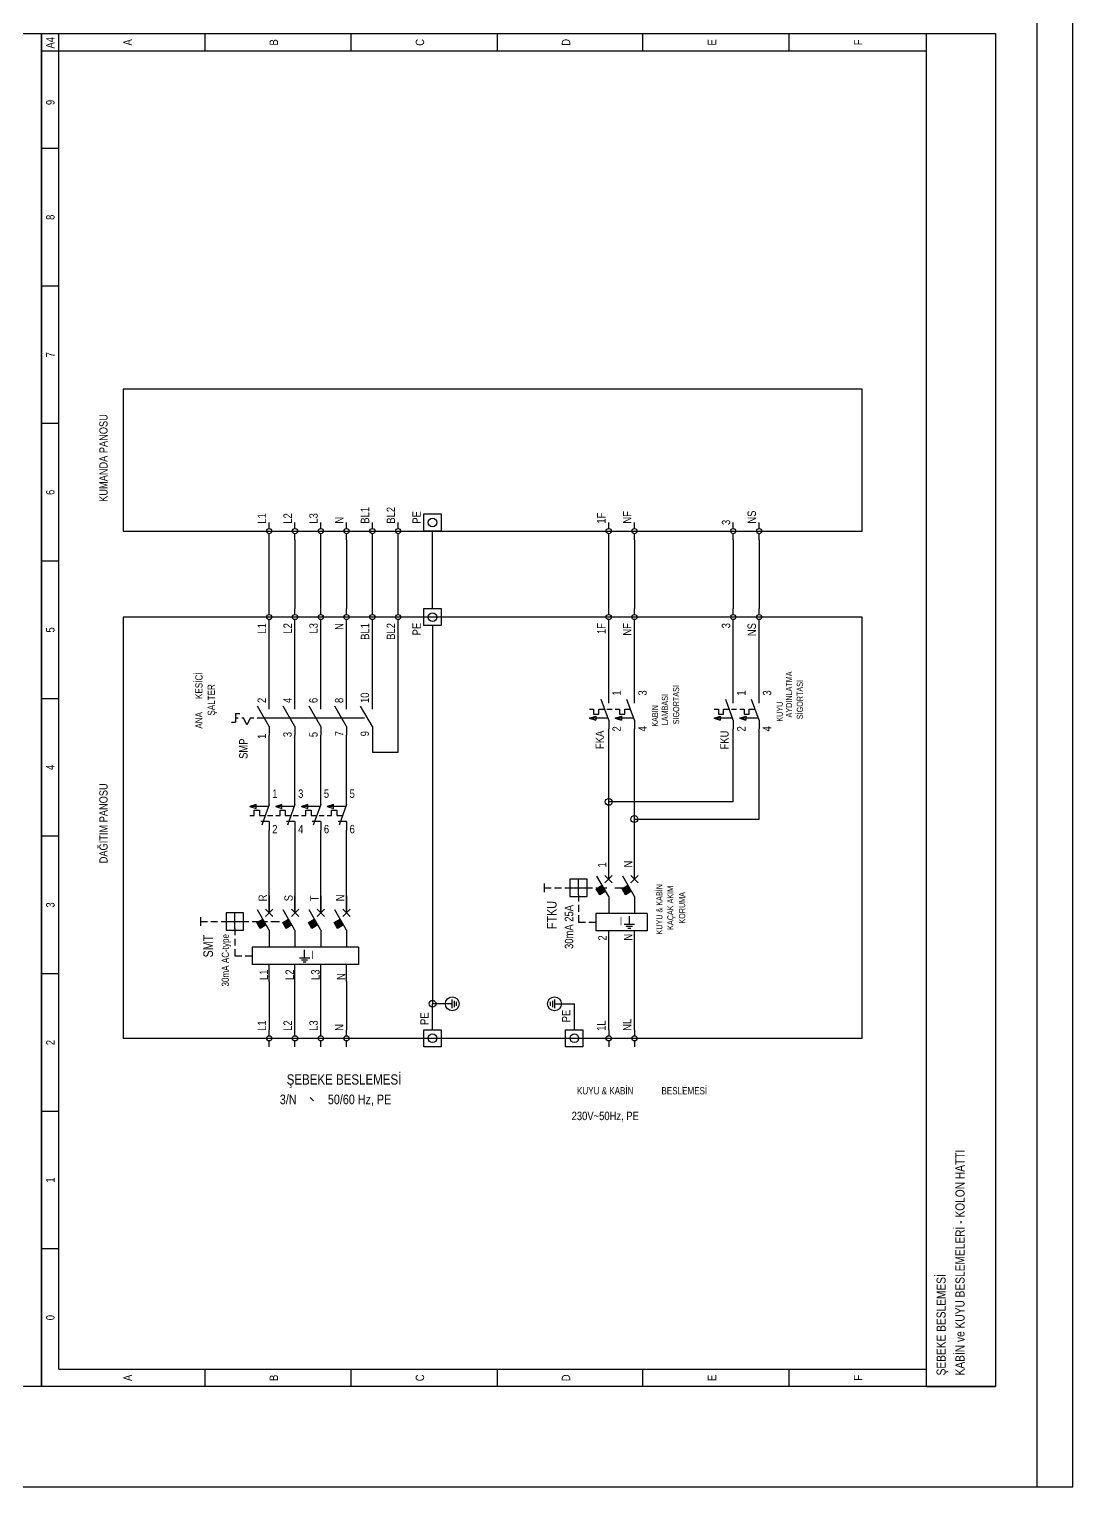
# Model space of a CAD drawing. Header units: centimetres. Extents: x 0 to 13234, y -30 to 2970.
# Drawn here: x 12504 to 13234, y 0 to 1019 of the extents above; entities that cross this region are included whole.
import ezdxf
from ezdxf.enums import TextEntityAlignment as Align

# ---------------------------------------------------------------- set-up
doc = ezdxf.new("R2010")
doc.units = ezdxf.units.CM
for name, color, linetype in [('SCOTT-CERCEVE', 7, 'CONTINUOUS'), ('SCOTT-ELEKTRIK', 3, 'CONTINUOUS'), ('SCOTT-ELEKTRIK-YAZI', 4, 'CONTINUOUS')]:
    doc.layers.add(name, color=color, linetype=linetype)
doc.styles.get("Standard").update_dxf_attribs({"font": 'arial.ttf', "width": 0.8})

msp = doc.modelspace()

# ---------------------------------------------------------------- linework, layer by layer
at = {"layer": 'SCOTT-CERCEVE'}
for points in [[(0, 0), (13233.7, 0), (13233.7, 2970), (0, 2970)], [(100, 0), (13208.7, 0), (13208.7, 2970), (100, 2970)]]:
    msp.add_lwpolyline(points, close=True, dxfattribs=at)
at = {"layer": 'SCOTT-ELEKTRIK'}
for p, q in [((11845.5, 1016), (12512.3, 1016)), ((12512.3, 70.2), (12512.3, 1016)), ((12512.3, 1016), (13179.5, 1016)), ((12512.3, 1016), (12512.3, 70.2)), ((12524.3, 82.2), (12524.3, 1016)), ((12626.5, 1016), (12626.5, 1003.9)), ((12728.7, 1016), (12728.7, 1003.9)), ((12830.9, 1016), (12830.9, 1003.9)), ((12933, 1003.9), (12933, 1016)), ((13035.2, 1003.9), (13035.2, 1016)), ((13131.4, 70.2), (13131.4, 1016)), ((13179.5, 1016), (13179.5, 70.2)), ((12512.3, 1003.9), (13131.4, 1003.9)), ((12524.3, 935.7), (12512.3, 935.7)), ((12524.3, 839.5), (12512.3, 839.5)), ((13086.3, 767.4), (12569.4, 767.4)), ((12569.4, 767.4), (12569.4, 668.2)), ((13086.3, 668.2), (13086.3, 767.4)), ((12524.3, 743.4), (12512.3, 743.4)), ((12671.6, 670), (12671.6, 674.3)), ((12689.6, 670), (12689.6, 674.3)), ((12707.6, 670), (12707.6, 674.3)), ((12725.7, 670), (12725.7, 674.3)), ((12743.7, 670), (12743.7, 674.3)), ((12761.7, 670), (12761.7, 674.3)), ((12779.8, 680.3), (12791.8, 680.3)), ((12779.8, 668.2), (12779.8, 680.3)), ((12791.8, 680.3), (12791.8, 668.2)), ((12909, 670), (12909, 674.3)), ((12927, 670), (12927, 674.3)), ((12996.1, 670), (12996.1, 674.3)), ((13014.2, 670), (13014.2, 674.3)), ((12569.4, 668.2), (13086.3, 668.2)), ((12671.6, 662.2), (12671.6, 666.4)), ((12689.6, 662.2), (12689.6, 666.4)), ((12707.6, 662.2), (12707.6, 666.4)), ((12725.7, 662.2), (12725.7, 666.4)), ((12743.7, 662.2), (12743.7, 666.4)), ((12761.7, 662.2), (12761.7, 666.4)), ((12791.8, 668.2), (12779.8, 668.2)), ((12785.8, 614.1), (12785.8, 668.2)), ((12909, 662.2), (12909, 666.4)), ((12927, 662.2), (12927, 666.4)), ((12996.1, 662.2), (12996.1, 666.4)), ((13014.2, 662.2), (13014.2, 666.4)), ((12671.6, 614.1), (12671.6, 662.2)), ((12689.6, 662.2), (12689.6, 614.1)), ((12707.6, 614.1), (12707.6, 662.2)), ((12725.7, 662.2), (12725.7, 614.1)), ((12743.7, 614.1), (12743.7, 662.2)), ((12761.7, 614.1), (12761.7, 662.2)), ((12909, 614.1), (12909, 662.2)), ((12927, 662.2), (12927, 614.1)), ((12996.1, 662.2), (12996.1, 614.1)), ((13014.2, 662.2), (13014.2, 614.1)), ((12524.3, 647.2), (12512.3, 647.2)), ((12671.6, 609.9), (12671.6, 614.1)), ((12689.6, 609.9), (12689.6, 614.1)), ((12707.6, 609.9), (12707.6, 614.1)), ((12725.7, 609.9), (12725.7, 614.1)), ((12743.7, 609.9), (12743.7, 614.1)), ((12761.7, 609.9), (12761.7, 614.1)), ((12779.8, 614.1), (12791.8, 614.1)), ((12779.8, 602.1), (12779.8, 614.1)), ((12791.8, 614.1), (12791.8, 602.1)), ((12909, 609.9), (12909, 614.1)), ((12927, 609.9), (12927, 614.1)), ((12996.1, 609.9), (12996.1, 614.1)), ((13014.2, 609.9), (13014.2, 614.1)), ((13086.3, 608.1), (12569.4, 608.1)), ((12569.4, 608.1), (12569.4, 313.6)), ((12671.6, 602.1), (12671.6, 606.3)), ((12671.6, 549.6), (12671.6, 602.1)), ((12689.6, 602.1), (12689.6, 606.3)), ((12689.6, 549.6), (12689.6, 602.1)), ((12707.6, 602.1), (12707.6, 606.3)), ((12707.6, 549.6), (12707.6, 602.1)), ((12725.7, 602.1), (12725.7, 606.3)), ((12725.7, 549.6), (12725.7, 602.1)), ((12743.7, 602.1), (12743.7, 606.3)), ((12743.7, 602.1), (12743.7, 605.1)), ((12743.7, 549.6), (12743.7, 602.1)), ((12761.7, 602.1), (12761.7, 606.3)), ((12761.7, 602.1), (12761.7, 605.1)), ((12761.7, 513.6), (12761.7, 602.1)), ((12791.8, 602.1), (12779.8, 602.1)), ((12785.8, 602.1), (12785.8, 337.7)), ((12909, 602.1), (12909, 606.3)), ((12909, 554), (12909, 602.1)), ((12927, 602.1), (12927, 606.3)), ((12927, 554), (12927, 602.1)), ((12996.1, 602.1), (12996.1, 606.3)), ((12996.1, 554), (12996.1, 602.1)), ((13014.2, 602.1), (13014.2, 606.3)), ((13014.2, 554), (13014.2, 602.1)), ((13086.3, 313.6), (13086.3, 608.1)), ((12524.3, 551), (12512.3, 551)), ((12909, 536), (12903.7, 550.4)), ((12909, 548), (12909, 554)), ((12927, 536), (12921.8, 550.4)), ((12927, 548), (12927, 554)), ((12996.1, 536), (12990.9, 550.4)), ((12996.1, 548), (12996.1, 554)), ((13014.2, 536), (13008.9, 550.4)), ((13014.2, 548), (13014.2, 554)), ((12648.1, 540.6), (12651.1, 540.6)), ((12648.1, 540.6), (12648.1, 534.6)), ((12671.6, 531.6), (12663.4, 545.8)), ((12671.6, 543.6), (12671.6, 549.6)), ((12689.6, 531.6), (12681.4, 545.8)), ((12689.6, 543.6), (12689.6, 549.6)), ((12707.6, 531.6), (12699.4, 545.8)), ((12707.6, 543.6), (12707.6, 549.6)), ((12725.7, 531.6), (12717.5, 545.8)), ((12725.7, 543.6), (12725.7, 549.6)), ((12743.7, 531.6), (12735.5, 545.8)), ((12743.7, 543.6), (12743.7, 549.6)), ((12895.5, 543.7), (12898.5, 543.7)), ((12898.5, 543.7), (12898.5, 540.1)), ((12902.1, 540.1), (12902.1, 543.7)), ((12902.1, 543.7), (12906.1, 543.7)), ((12907.8, 543.8), (12911.4, 543.8)), ((12913.6, 543.7), (12916.6, 543.7)), ((12916.6, 543.7), (12916.6, 540.1)), ((12920.2, 540.1), (12920.2, 543.7)), ((12920.2, 543.7), (12924.2, 543.7)), ((12982.7, 543.7), (12985.7, 543.7)), ((12985.7, 543.7), (12985.7, 540.1)), ((12989.3, 540.1), (12989.3, 543.7)), ((12989.3, 543.7), (12993.3, 543.7)), ((12994.9, 543.8), (12998.5, 543.8)), ((13000.7, 543.7), (13003.7, 543.7)), ((13003.7, 543.7), (13003.7, 540.1)), ((13007.3, 540.1), (13007.3, 543.7)), ((13007.3, 543.7), (13011.3, 543.7)), ((12645.1, 534.6), (12648.1, 534.6)), ((12648.1, 537.6), (12649.9, 537.6)), ((12652.3, 537.6), (12653.5, 537.6)), ((12656, 532.8), (12653.5, 537.6)), ((12658.4, 537.6), (12656, 532.8)), ((12658.4, 537.6), (12659.6, 537.6)), ((12659.6, 537.6), (12660.8, 537.6)), ((12663.2, 537.6), (12668, 537.6)), ((12668.6, 537.6), (12738.3, 537.6)), ((12671.6, 531.6), (12671.6, 525.6)), ((12689.6, 531.6), (12689.6, 525.6)), ((12707.6, 531.6), (12707.6, 525.6)), ((12725.7, 531.6), (12725.7, 525.6)), ((12743.7, 531.6), (12743.7, 525.6)), ((12895.5, 537.5), (12899.9, 538.9)), ((12908.3, 537.5), (12895.5, 537.5)), ((12895.5, 537.5), (12899.9, 536)), ((12898.5, 540.1), (12902.1, 540.1)), ((12899.9, 538.9), (12899.9, 536)), ((12909, 536), (12909, 530)), ((12909, 478.9), (12909, 530)), ((12913.6, 537.5), (12917.9, 538.9)), ((12926.3, 537.5), (12913.6, 537.5)), ((12913.6, 537.5), (12917.9, 536)), ((12916.6, 540.1), (12920.2, 540.1)), ((12917.9, 538.9), (12917.9, 536)), ((12927, 536), (12927, 530)), ((12927, 466.9), (12927, 530)), ((12982.7, 537.5), (12987, 538.9)), ((12995.4, 537.5), (12982.7, 537.5)), ((12982.7, 537.5), (12987, 536)), ((12985.7, 540.1), (12989.3, 540.1)), ((12987, 538.9), (12987, 536)), ((12996.1, 536), (12996.1, 530)), ((12996.1, 478.9), (12996.1, 530)), ((13000.7, 537.5), (13005, 538.9)), ((13013.5, 537.5), (13000.7, 537.5)), ((13000.7, 537.5), (13005, 536)), ((13003.7, 540.1), (13007.3, 540.1)), ((13005, 538.9), (13005, 536)), ((13014.2, 536), (13014.2, 530)), ((13014.2, 466.9), (13014.2, 530)), ((12671.6, 483.1), (12671.6, 525.6)), ((12689.6, 483.1), (12689.6, 525.6)), ((12707.6, 483.1), (12707.6, 525.6)), ((12725.7, 483.1), (12725.7, 525.6)), ((12743.7, 525.6), (12743.7, 513.6)), ((12743.7, 513.6), (12761.7, 513.6)), ((12671.6, 477.1), (12671.6, 483.1)), ((12689.6, 477.1), (12689.6, 483.1)), ((12707.6, 477.1), (12707.6, 483.1)), ((12725.7, 477.1), (12725.7, 483.1)), ((12658.1, 475.7), (12662.4, 477.1)), ((12670.9, 475.7), (12658.1, 475.7)), ((12658.1, 475.7), (12662.4, 474.3)), ((12658.1, 469.4), (12661.1, 469.4)), ((12661.1, 469.4), (12661.1, 473.1)), ((12661.1, 473.1), (12664.7, 473.1)), ((12662.4, 474.3), (12662.4, 477.1)), ((12664.7, 473.1), (12664.7, 469.4)), ((12664.7, 469.4), (12668.7, 469.4)), ((12671.6, 477.1), (12666.3, 462.7)), ((12670.4, 469.3), (12674, 469.3)), ((12676.1, 475.7), (12680.5, 477.1)), ((12688.9, 475.7), (12676.1, 475.7)), ((12676.1, 475.7), (12680.5, 474.3)), ((12676.1, 469.4), (12679.2, 469.4)), ((12679.2, 469.4), (12679.2, 473.1)), ((12679.2, 473.1), (12682.8, 473.1)), ((12680.5, 474.3), (12680.5, 477.1)), ((12682.8, 473.1), (12682.8, 469.4)), ((12682.8, 469.4), (12686.7, 469.4)), ((12689.6, 477.1), (12684.4, 462.7)), ((12688.4, 469.3), (12692, 469.3)), ((12694.2, 475.7), (12698.5, 477.1)), ((12706.9, 475.7), (12694.2, 475.7)), ((12694.2, 475.7), (12698.5, 474.3)), ((12694.2, 469.4), (12697.2, 469.4)), ((12697.2, 469.4), (12697.2, 473.1)), ((12697.2, 473.1), (12700.8, 473.1)), ((12698.5, 474.3), (12698.5, 477.1)), ((12700.8, 473.1), (12700.8, 469.4)), ((12700.8, 469.4), (12704.8, 469.4)), ((12707.6, 477.1), (12702.4, 462.7)), ((12706.4, 469.3), (12710, 469.3)), ((12712.2, 475.7), (12716.5, 477.1)), ((12725, 475.7), (12712.2, 475.7)), ((12712.2, 475.7), (12716.5, 474.2)), ((12712.2, 469.4), (12715.2, 469.4)), ((12715.2, 469.4), (12715.2, 473)), ((12715.2, 473), (12718.8, 473)), ((12716.5, 474.2), (12716.5, 477.1)), ((12718.8, 473), (12718.8, 469.4)), ((12718.8, 469.4), (12722.8, 469.4)), ((12725.7, 477.1), (12720.4, 462.7)), ((12996.1, 478.9), (12909, 478.9)), ((12909, 436.8), (12909, 478.9)), ((12671.6, 465.1), (12665.6, 465.1)), ((12671.6, 465.1), (12671.6, 459.1)), ((12671.6, 413.3), (12671.6, 459.1)), ((12689.6, 465.1), (12683.6, 465.1)), ((12689.6, 465.1), (12689.6, 459.1)), ((12689.6, 459.1), (12689.6, 413.3)), ((12707.6, 465.1), (12701.6, 465.1)), ((12707.6, 465.1), (12707.6, 459.1)), ((12707.6, 413.3), (12707.6, 459.1)), ((12725.7, 465.1), (12719.7, 465.1)), ((12725.7, 465.1), (12725.7, 459.1)), ((12725.7, 413.3), (12725.7, 459.1)), ((12927, 466.9), (13014.2, 466.9)), ((12927, 436.8), (12927, 466.9)), ((12524.3, 454.9), (12512.3, 454.9)), ((12909, 424.8), (12909, 436.8)), ((12927, 424.8), (12927, 436.8)), ((12863.9, 421.8), (12863.9, 415.8)), ((12863.9, 418.8), (12868.7, 418.8)), ((12871.1, 418.8), (12875.9, 418.8)), ((12878.3, 418.8), (12883.1, 418.8)), ((12881.9, 424.8), (12881.9, 412.8)), ((12894, 424.8), (12881.9, 424.8)), ((12883.1, 418.8), (12892.8, 418.8)), ((12888, 414), (12888, 424.8)), ((12892.8, 418.8), (12897.6, 418.8)), ((12894, 412.8), (12894, 424.8)), ((12900, 418.8), (12904.8, 418.8)), ((12900.3, 418.2), (12904.5, 420.6)), ((12902.7, 414), (12900.3, 418.2)), ((12903, 414.1), (12900.6, 418.3)), ((12909, 412.8), (12900.8, 427)), ((12903.3, 414.3), (12900.9, 418.5)), ((12903.5, 414.4), (12901.1, 418.6)), ((12903.8, 414.6), (12901.4, 418.8)), ((12904, 414.7), (12901.6, 418.9)), ((12904.3, 414.9), (12901.9, 419.1)), ((12904.5, 415), (12902.1, 419.2)), ((12904.8, 415.2), (12902.4, 419.4)), ((12905, 415.3), (12902.6, 419.5)), ((12905.3, 415.5), (12902.9, 419.7)), ((12905.6, 415.6), (12903.2, 419.8)), ((12905.9, 415.8), (12903.5, 420)), ((12906.1, 415.9), (12903.7, 420.1)), ((12906.4, 416.1), (12904, 420.3)), ((12906.6, 416.2), (12904.2, 420.4)), ((12904.2, 418.8), (12907.8, 418.8)), ((12906.4, 422.3), (12911.5, 427.4)), ((12906.4, 427.4), (12911.5, 422.3)), ((12913.2, 418.8), (12919.2, 418.8)), ((12918.4, 418.2), (12922.5, 420.6)), ((12920.8, 414), (12918.4, 418.2)), ((12921, 414.1), (12918.6, 418.3)), ((12927, 412.8), (12918.8, 427)), ((12921.3, 414.3), (12918.9, 418.5)), ((12921.5, 414.4), (12919.1, 418.6)), ((12921.8, 414.6), (12919.4, 418.8)), ((12922, 414.7), (12919.6, 418.9)), ((12922.3, 414.9), (12919.9, 419.1)), ((12922.5, 415), (12920.1, 419.2)), ((12922.9, 415.2), (12920.5, 419.4)), ((12923.1, 415.3), (12920.7, 419.5)), ((12923.4, 415.5), (12921, 419.7)), ((12923.6, 415.6), (12921.2, 419.8)), ((12923.9, 415.8), (12921.5, 420)), ((12924.1, 415.9), (12921.7, 420.1)), ((12924.4, 416.1), (12922, 420.3)), ((12924.6, 416.2), (12922.2, 420.4)), ((12924.5, 422.3), (12929.6, 427.4)), ((12924.5, 427.4), (12929.6, 422.3)), ((12671.6, 413.3), (12671.6, 401.3)), ((12671.6, 401.3), (12671.6, 413.3)), ((12689.6, 413.3), (12689.6, 401.3)), ((12689.6, 401.3), (12689.6, 413.3)), ((12707.6, 413.3), (12707.6, 401.3)), ((12707.6, 401.3), (12707.6, 413.3)), ((12725.7, 413.3), (12725.7, 401.3)), ((12725.7, 401.3), (12725.7, 413.3)), ((12881.9, 412.8), (12894, 412.8)), ((12888, 414), (12888, 409.2)), ((12906.9, 416.4), (12902.7, 414)), ((12909, 412.8), (12909, 400.8)), ((12924.9, 416.4), (12920.8, 414)), ((12927, 412.8), (12927, 400.8)), ((12623.5, 398.3), (12623.5, 392.3)), ((12641.5, 401.3), (12641.5, 389.2)), ((12653.5, 401.3), (12641.5, 401.3)), ((12647.5, 390.4), (12647.5, 401.3)), ((12653.5, 389.2), (12653.5, 401.3)), ((12671.6, 389.2), (12663.4, 403.5)), ((12669, 398.7), (12674.1, 403.8)), ((12669, 403.8), (12674.1, 398.7)), ((12689.6, 389.2), (12681.4, 403.5)), ((12687.1, 398.7), (12692.2, 403.8)), ((12687.1, 403.8), (12692.2, 398.7)), ((12707.6, 389.2), (12699.4, 403.5)), ((12705.1, 398.7), (12710.2, 403.8)), ((12705.1, 403.8), (12710.2, 398.7)), ((12725.7, 389.2), (12717.5, 403.5)), ((12723.1, 398.7), (12728.2, 403.8)), ((12723.1, 403.8), (12728.2, 398.7)), ((12888, 406.8), (12888, 402)), ((12888, 399.6), (12888, 394.8)), ((12936, 400.8), (12900, 400.8)), ((12900, 400.8), (12900, 388.8)), ((12923.5, 393.4), (12923.5, 399.1)), ((12936, 400.8), (12936, 388.8)), ((12623.5, 395.3), (12628.3, 395.3)), ((12630.7, 395.3), (12635.5, 395.3)), ((12637.9, 395.3), (12642.7, 395.3)), ((12641.5, 389.2), (12653.5, 389.2)), ((12642.7, 395.3), (12652.3, 395.3)), ((12647.5, 390.4), (12647.5, 385.6)), ((12652.3, 395.3), (12657.2, 395.3)), ((12659.6, 395.3), (12664.4, 395.3)), ((12662.9, 394.6), (12667.1, 397)), ((12665.3, 390.4), (12662.9, 394.6)), ((12665.5, 390.6), (12663.1, 394.7)), ((12665.9, 390.7), (12663.4, 394.9)), ((12666.1, 390.9), (12663.7, 395)), ((12666.4, 391.1), (12664, 395.2)), ((12666.6, 391.2), (12664.2, 395.3)), ((12666.9, 391.4), (12664.5, 395.5)), ((12667.1, 391.5), (12664.7, 395.6)), ((12667.4, 391.7), (12665, 395.8)), ((12667.6, 391.8), (12665.2, 395.9)), ((12669.5, 392.9), (12665.3, 390.4)), ((12667.9, 392), (12665.5, 396.1)), ((12668.1, 392.1), (12665.7, 396.2)), ((12668.5, 392.3), (12666.1, 396.4)), ((12668.7, 392.4), (12666.3, 396.5)), ((12669, 392.6), (12666.6, 396.7)), ((12669.2, 392.7), (12666.8, 396.8)), ((12666.8, 395.3), (12670.4, 395.3)), ((12671.6, 389.2), (12671.6, 377.2)), ((12672.8, 395.3), (12678.8, 395.3)), ((12681, 394.6), (12685.1, 397)), ((12683.4, 390.4), (12681, 394.6)), ((12683.6, 390.6), (12681.2, 394.7)), ((12683.9, 390.7), (12681.5, 394.9)), ((12684.1, 390.9), (12681.7, 395)), ((12684.4, 391.1), (12682, 395.2)), ((12684.6, 391.2), (12682.2, 395.3)), ((12684.9, 391.4), (12682.5, 395.5)), ((12685.1, 391.5), (12682.7, 395.6)), ((12685.4, 391.7), (12683, 395.8)), ((12685.7, 391.8), (12683.3, 395.9)), ((12687.5, 392.9), (12683.4, 390.4)), ((12686, 392), (12683.6, 396.1)), ((12686.2, 392.1), (12683.8, 396.2)), ((12686.5, 392.3), (12684.1, 396.4)), ((12686.7, 392.4), (12684.3, 396.5)), ((12687, 392.6), (12684.6, 396.7)), ((12687.2, 392.7), (12684.8, 396.8)), ((12689.6, 389.2), (12689.6, 377.2)), ((12699, 394.6), (12703.2, 397)), ((12701.4, 390.4), (12699, 394.6)), ((12701.6, 390.6), (12699.2, 394.7)), ((12701.9, 390.7), (12699.5, 394.9)), ((12702.1, 390.9), (12699.7, 395)), ((12702.4, 391.1), (12700, 395.2)), ((12702.6, 391.2), (12700.2, 395.3)), ((12703, 391.4), (12700.6, 395.5)), ((12703.2, 391.5), (12700.8, 395.6)), ((12703.5, 391.7), (12701.1, 395.8)), ((12703.7, 391.8), (12701.3, 395.9)), ((12705.6, 392.9), (12701.4, 390.4)), ((12704, 392), (12701.6, 396.1)), ((12704.2, 392.1), (12701.8, 396.2)), ((12704.5, 392.3), (12702.1, 396.4)), ((12704.7, 392.4), (12702.3, 396.5)), ((12705, 392.6), (12702.6, 396.7)), ((12705.2, 392.7), (12702.8, 396.8)), ((12707.6, 389.2), (12707.6, 377.2)), ((12717, 394.6), (12721.2, 397)), ((12719.4, 390.4), (12717, 394.6)), ((12719.6, 390.6), (12717.2, 394.7)), ((12719.9, 390.7), (12717.5, 394.9)), ((12720.2, 390.9), (12717.8, 395)), ((12720.5, 391.1), (12718.1, 395.2)), ((12720.7, 391.2), (12718.3, 395.3)), ((12721, 391.4), (12718.6, 395.5)), ((12721.2, 391.5), (12718.8, 395.6)), ((12721.5, 391.7), (12719.1, 395.8)), ((12721.7, 391.8), (12719.3, 395.9)), ((12723.6, 392.9), (12719.4, 390.4)), ((12722, 392), (12719.6, 396.1)), ((12722.2, 392.1), (12719.8, 396.2)), ((12722.6, 392.3), (12720.1, 396.4)), ((12722.8, 392.4), (12720.4, 396.5)), ((12723.1, 392.6), (12720.7, 396.7)), ((12723.3, 392.7), (12720.9, 396.8)), ((12725.7, 389.2), (12725.7, 377.2)), ((12888, 394.8), (12892.8, 394.8)), ((12895.2, 394.8), (12900, 394.8)), ((12936, 388.8), (12900, 388.8)), ((12909, 376.7), (12909, 388.8)), ((12919.9, 393.4), (12927, 393.4)), ((12921.3, 392), (12925.6, 392)), ((12922.4, 390.5), (12924.5, 390.5)), ((12927, 376.7), (12927, 388.8)), ((12647.5, 383.2), (12647.5, 378.4)), ((12733.9, 377.2), (12659.6, 377.2)), ((12659.6, 377.2), (12659.6, 365.2)), ((12733.9, 377.2), (12733.9, 365.2)), ((12647.5, 376), (12647.5, 371.2)), ((12647.5, 371.2), (12652.3, 371.2)), ((12654.7, 371.2), (12659.6, 371.2)), ((12692.7, 369.8), (12699.9, 369.8)), ((12694.2, 368.4), (12698.4, 368.4)), ((12695.3, 367), (12697.4, 367)), ((12696.3, 369.8), (12696.3, 375.5)), ((12909, 319.6), (12909, 376.7)), ((12927, 319.6), (12927, 376.7)), ((12524.3, 358.7), (12512.3, 358.7)), ((12733.9, 365.2), (12659.6, 365.2)), ((12671.6, 353.2), (12671.6, 365.2)), ((12689.6, 353.2), (12689.6, 365.2)), ((12707.6, 353.2), (12707.6, 365.2)), ((12725.7, 353.2), (12725.7, 365.2)), ((12671.6, 353.2), (12671.6, 319.6)), ((12671.6, 353.2), (12671.6, 353.2)), ((12689.6, 319.6), (12689.6, 353.2)), ((12707.6, 319.6), (12707.6, 353.2)), ((12725.7, 353.2), (12725.7, 319.6)), ((12791.8, 337.7), (12785.8, 337.7)), ((12785.8, 319.6), (12785.8, 337.7)), ((12799.6, 337.7), (12788.8, 337.7)), ((12799.6, 334.7), (12799.6, 340.7)), ((12801.1, 335.4), (12801.1, 339.9)), ((12802.6, 336.2), (12802.6, 339.2)), ((12868.1, 339.2), (12868.1, 336.2)), ((12869.6, 339.9), (12869.6, 335.4)), ((12871.1, 340.7), (12871.1, 334.7)), ((12871.1, 337.7), (12881.9, 337.7)), ((12878.9, 337.7), (12885, 337.7)), ((12885, 319.6), (12885, 337.7)), ((12671.6, 315.4), (12671.6, 319.6)), ((12689.6, 315.4), (12689.6, 319.6)), ((12707.6, 315.4), (12707.6, 319.6)), ((12725.7, 315.4), (12725.7, 319.6)), ((12779.8, 307.6), (12779.8, 319.6)), ((12779.8, 319.6), (12791.8, 319.6)), ((12791.8, 319.6), (12791.8, 307.6)), ((12878.9, 307.6), (12878.9, 319.6)), ((12878.9, 319.6), (12891, 319.6)), ((12891, 319.6), (12891, 307.6)), ((12909, 319.6), (12909, 315.4)), ((12927, 319.6), (12927, 315.4)), ((12569.4, 313.6), (13086.3, 313.6)), ((12671.6, 307.6), (12671.6, 311.8)), ((12689.6, 307.6), (12689.6, 311.8)), ((12707.6, 307.6), (12707.6, 311.8)), ((12725.7, 307.6), (12725.7, 311.8)), ((12791.8, 307.6), (12779.8, 307.6)), ((12891, 307.6), (12878.9, 307.6)), ((12909, 311.8), (12909, 307.6)), ((12927, 311.8), (12927, 307.6)), ((12700.2, 272.1), (12702.5, 269.8)), ((12524.3, 262.5), (12512.3, 262.5)), ((12524.3, 166.4), (12512.3, 166.4)), ((12524.3, 82.2), (13131.4, 82.2)), ((12626.5, 82.2), (12626.5, 70.2)), ((12728.7, 82.2), (12728.7, 70.2)), ((12830.9, 82.2), (12830.9, 70.2)), ((12933, 70.2), (12933, 82.2)), ((13035.2, 70.2), (13035.2, 82.2)), ((13131.4, 70.2), (13131.4, 82.2)), ((12512.3, 70.2), (11845.5, 70.2)), ((13179.5, 70.2), (12512.3, 70.2)), ((13131.4, 70.2), (13179.5, 70.2)), ((13149.4, 70.2), (13179.5, 70.2))]:
    msp.add_line(p, q, dxfattribs=at)
for points in [[(12899.9, 538.9), (12899.9, 536), (12895.5, 537.5), (12899.9, 538.9)], [(12917.9, 538.9), (12917.9, 536), (12913.6, 537.5), (12917.9, 538.9)], [(12987, 538.9), (12987, 536), (12982.7, 537.5), (12987, 538.9)], [(13005, 538.9), (13005, 536), (13000.7, 537.5), (13005, 538.9)], [(12662.4, 474.3), (12662.4, 477.1), (12658.1, 475.7), (12662.4, 474.3)], [(12680.5, 474.3), (12680.5, 477.1), (12676.1, 475.7), (12680.5, 474.3)], [(12698.5, 474.3), (12698.5, 477.1), (12694.2, 475.7), (12698.5, 474.3)], [(12716.5, 474.2), (12716.5, 477.1), (12712.2, 475.7), (12716.5, 474.2)]]:
    msp.add_lwpolyline(points, dxfattribs=at)
for centre, radius in [((12785.8, 674.3), 3.01), ((12671.6, 668.2), 1.8), ((12689.6, 668.2), 1.8), ((12707.6, 668.2), 1.8), ((12725.7, 668.2), 1.8), ((12743.7, 668.2), 1.8), ((12761.7, 668.2), 1.8), ((12909, 668.2), 1.8), ((12927, 668.2), 1.8), ((12996.1, 668.2), 1.8), ((13014.2, 668.2), 1.8), ((12671.6, 608.1), 1.8), ((12689.6, 608.1), 1.8), ((12707.6, 608.1), 1.8), ((12725.7, 608.1), 1.8), ((12743.7, 608.1), 1.8), ((12761.7, 608.1), 1.8), ((12785.8, 608.1), 3.01), ((12909, 608.1), 1.8), ((12927, 608.1), 1.8), ((12996.1, 608.1), 1.8), ((13014.2, 608.1), 1.8), ((12909, 478.9), 2.4), ((12927, 466.9), 2.4), ((12785.8, 337.7), 2.4), ((12799.6, 337.7), 4.81), ((12871.1, 337.7), 4.81), ((12785.8, 313.6), 3.01), ((12885, 313.6), 3.01), ((12671.6, 313.6), 1.8), ((12689.6, 313.6), 1.8), ((12707.6, 313.6), 1.8), ((12725.7, 313.6), 1.8), ((12909, 313.6), 1.8), ((12927, 313.6), 1.8)]:
    msp.add_circle(centre, radius, dxfattribs=at)

# ---------------------------------------------------------------- texts
at = {"layer": 'SCOTT-ELEKTRIK-YAZI', "width": 0.8}
for s, height, p in [('A4', 5.89, (12521.4, 1005.6)), ('BL1', 5.89, (12741.5, 673.4)), ('L1', 5.89, (12669.4, 673.4)), ('L2', 5.89, (12687.4, 673.4)), ('L3', 5.89, (12705.5, 673.4)), ('N', 5.89, (12723.5, 673.4)), ('PE', 5.89, (12777.6, 673.4)), ('1F', 5.89, (12906.8, 673.4)), ('NF', 5.89, (12924.9, 673.4)), ('NS', 5.89, (13012, 673.4)), ('PE', 5.89, (12777.6, 595.3)), ('2', 5.89, (12669.3, 548)), ('4', 5.89, (12687.3, 548)), ('6', 5.89, (12705.4, 548)), ('8', 5.89, (12723.4, 548)), ('10', 5.89, (12741.4, 548)), ('1', 5.89, (12917.5, 553.2)), ('3', 5.89, (12935.6, 553.2)), ('1', 5.89, (13004.7, 553.2)), ('3', 5.89, (13022.7, 553.2)), ('1', 5.89, (12907.4, 433)), ('N', 5.89, (12925.5, 433)), ('R', 5.89, (12670, 409.4)), ('S', 5.89, (12688, 409.4)), ('T', 5.89, (12706.1, 409.4)), ('N', 5.89, (12724.1, 409.4)), ('2', 5.89, (12907.6, 381.9)), ('N', 5.89, (12925.6, 381.9)), ('L1', 5.89, (12670.7, 354.4)), ('L2', 5.89, (12688.8, 354.4)), ('L3', 5.89, (12706.8, 354.4)), ('N', 5.89, (12724.8, 354.4)), ('PE', 5.89, (12882.2, 324.8)), ('NL', 5.89, (12924.9, 318.8)), ('L1', 5.89, (12669.4, 318.8)), ('L2', 5.89, (12687.4, 318.8)), ('L3', 5.89, (12705.5, 318.8)), ('N', 5.89, (12723.5, 318.8)), ('1L', 5.89, (12906.8, 318.8)), ('KABİN ve KUYU BESLEMELERİ - KOLON HATTI', 6.369, (13157.9, 77.9)), ('ŞEBEKE BESLEMESİ', 6.369, (13144.7, 77.9))]:
    msp.add_text(s, height=height, rotation=90, dxfattribs=at).set_placement(p)
for s, height, rotation, p in [('A', 5.89, 90, (12575.5, 1009.9)), ('B', 5.89, 90, (12677.7, 1009.9)), ('C', 5.89, 90, (12779.9, 1009.9)), ('D', 5.89, 90, (12882.1, 1009.9)), ('E', 5.89, 90, (12984.2, 1009.9)), ('F', 5.89, 90, (13086.4, 1009.9)), ('9', 5.89, 90, (12521.4, 967.9)), ('8', 5.89, 90, (12521.4, 887.6)), ('7', 5.89, 90, (12521.4, 791.5)), ('KUMANDA PANOSU', 5.77, 90, (12558.5, 719.3)), ('6', 5.89, 90, (12521.4, 695.3)), ('5', 5.89, 90, (12521.4, 599.1)), ('KESİCİ', 5.05, 90, (12624.9, 560.1)), ('ŞALTER', 5.05, 90, (12633.6, 550.2)), ('AYDINLATMA', 4.33, 90, (13037.3, 554)), ('SİGORTASI', 4.33, 90, (13044.9, 550.4)), ('LAMBASI', 4.33, 90, (12950.5, 543.4)), ('SIGORTASI', 4.33, 90, (12958.3, 546.8)), ('ANA', 5.05, 90, (12624.9, 535.9)), ('KABIN', 4.33, 90, (12943.6, 539)), ('KUYU', 4.33, 90, (13030.8, 542)), ('4', 5.89, 90, (12521.4, 503)), ('DAĞITIM PANOSU', 5.77, 90, (12558.5, 463.9)), ('KUYU & KABİN', 4.328, 90, (12946.6, 403.8)), ('KAÇAK AKIM', 4.33, 90, (12954.3, 404.8)), ('3', 5.89, 90, (12521.4, 406.8)), ('KORUMA', 4.33, 90, (12962.5, 404.8)), ('I', 5.89, 360, (12917.6, 392.6)), ('2', 5.89, 90, (12521.4, 310.6)), ('1', 5.89, 90, (12521.4, 214.5)), ('0', 5.89, 90, (12521.4, 118.3)), ('A', 5.89, 90, (12575.5, 76.2)), ('B', 5.89, 90, (12677.7, 76.2)), ('C', 5.89, 90, (12779.9, 76.2)), ('D', 5.89, 90, (12882.1, 76.2)), ('E', 5.89, 90, (12984.2, 76.2)), ('F', 5.89, 90, (13086.4, 76.2))]:
    msp.add_text(s, height=height, rotation=rotation, dxfattribs=at).set_placement(p, align=Align.CENTER)
for s, height, p in [('BL2', 5.89, (12759.6, 685.1)), ('3', 5.89, (12994, 676.1)), ('L1', 5.89, (12669.4, 603.9)), ('L2', 5.89, (12687.4, 603.9)), ('L3', 5.89, (12705.5, 603.9)), ('N', 5.89, (12723.5, 603.9)), ('BL1', 5.89, (12741.5, 603.9)), ('BL2', 5.89, (12759.6, 603.9)), ('1F', 5.89, (12906.8, 603.9)), ('NF', 5.89, (12924.9, 603.9)), ('3', 5.89, (12994, 603.9)), ('NS', 5.89, (13012, 603.9)), ('2', 5.89, (12917.5, 531.8)), ('4', 5.89, (12935.6, 531.8)), ('2', 5.89, (13004.7, 531.8)), ('4', 5.89, (13022.7, 531.8)), ('SMP', 5.89, (12656.4, 523.2)), ('1', 5.89, (12669.3, 526.6)), ('3', 5.89, (12687.3, 527.8)), ('5', 5.89, (12705.4, 527.8)), ('7', 5.89, (12723.4, 528.4)), ('9', 5.89, (12741.4, 528.4)), ('FKA', 5.89, (12905.7, 528.7)), ('FKU', 5.89, (12992.9, 528.7)), ('FTKU', 6.73, (12872.6, 409.6)), ('30mA 25A', 5.89, (12884.2, 406.8)), ('SMT', 6.73, (12632.2, 386)), ('30mA AC-type', 5.049, (12643.4, 386.5)), ('PE', 5.89, (12783.1, 331.7))]:
    msp.add_text(s, height=height, rotation=90, dxfattribs=at).set_placement(p, align=Align.RIGHT)
for s, height, p in [('1', 5.89, (12673.7, 481.7)), ('3', 5.89, (12691.8, 481.7)), ('5', 5.89, (12709.8, 481.7)), ('5', 5.89, (12727.8, 481.7)), ('2', 5.89, (12673.7, 456.9)), ('4', 5.89, (12691.8, 456.9)), ('6', 5.89, (12709.8, 456.9)), ('6', 5.89, (12727.8, 456.9)), ('50/60 Hz, PE', 6.732, (12712.6, 267.5))]:
    msp.add_text(s, height=height, dxfattribs=at).set_placement(p)
for s, height, p in [('I', 5.89, (12702, 369)), ('ŞEBEKE BESLEMESİ', 7.213, (12723.9, 281.2)), ('KUYU & KABİN', 5.049, (12906.6, 274.4)), ('BESLEMESİ', 5.05, (12961.9, 274.4)), ('\\', 5.05, (12961.3, 274.4)), ('230V~50Hz, PE', 5.89, (12906.6, 256.4))]:
    msp.add_text(s, height=height, dxfattribs=at).set_placement(p, align=Align.CENTER)
msp.add_text('3/N', height=6.73, dxfattribs=at).set_placement((12690.7, 267.5), align=Align.RIGHT)

doc.saveas('drawing.dxf')
